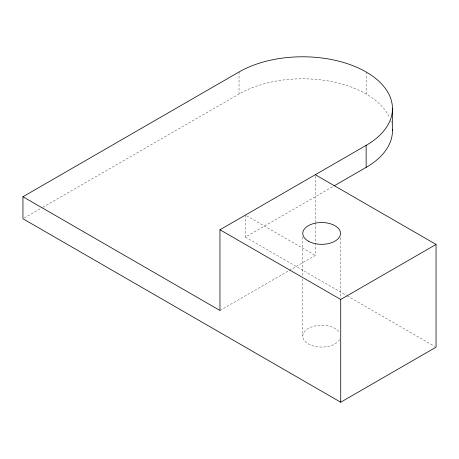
<?xml version="1.0" encoding="UTF-8"?>
<svg xmlns="http://www.w3.org/2000/svg" width="459" height="459" viewBox="0 0 459 459"><rect width="100%" height="100%" fill="white"/><g stroke="black" fill="none" stroke-linecap="round" stroke-linejoin="round"><path stroke-width="0.34" stroke-dasharray="2.29 1.72" d="M24.189 218.036L42.199 207.64M42.819 207.279L239.036 93.997A89.878 51.89 0 0 1 389.404 117.263M245.387 215.082L245.387 237.102L333.32 186.331M219.964 310.485L288.677 270.816M289.296 270.454L315.299 255.445L315.299 243.299M246.626 215.799L315.299 255.445M245.387 237.102L346.62 295.544M347.239 295.906L434.811 346.459M366.139 71.983L366.139 93.997M340.526 237.71L340.526 298.356M315.299 176.147L315.299 221.869M315.299 222.586L315.299 242.587M302.779 236.999L302.779 276.238M302.779 279.089L302.779 336.172M239.036 71.983L239.036 93.997M339.608 339.534A18.876 10.896 0 0 1 310.559 344.984A18.876 10.896 0 0 1 310.559 327.353A18.876 10.896 0 0 1 339.608 332.804M390.735 120.551A89.878 51.89 0 0 1 391.843 124.596"/><path stroke-width="0.69" d="M315.299 174.718L436.05 244.435L436.05 347.176L340.721 402.216L22.95 218.754L22.95 196.739L239.036 71.983A89.878 51.89 0 0 1 366.139 71.983A89.878 51.89 0 0 1 366.139 145.365L366.139 167.386L333.94 185.975M22.95 196.739L219.964 310.485L219.964 229.758L366.139 145.365M219.964 229.758L340.721 299.475L436.05 244.435M392.468 108.674L392.468 130.689M340.721 299.475L340.721 402.216M392.434 129.346A89.878 51.89 0 0 1 366.139 167.386M308.305 241.136A18.876 10.896 0 0 0 339.884 236.247A18.876 10.896 0 0 0 316.767 222.902A18.876 10.896 0 0 0 308.305 241.136"/></g></svg>
